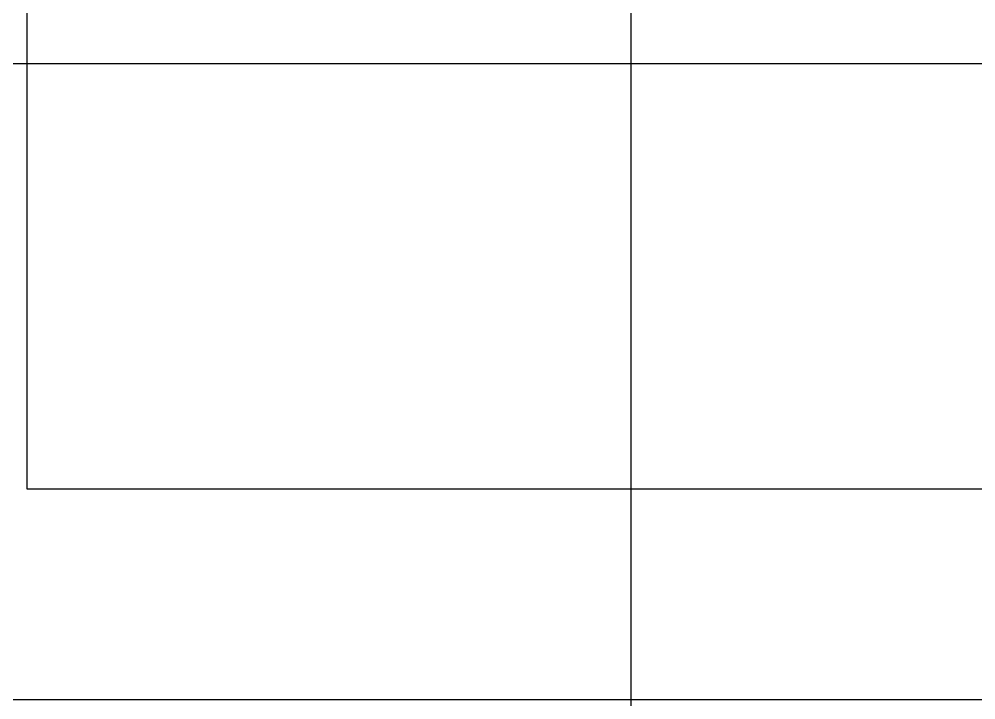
# Model space of a CAD drawing. Header units: millimetres. Extents: x -1 to 12300, y -1929 to 2470.
# Drawn here: x 7026 to 7354.8, y -1545.9 to -1311.8 of the extents above; entities that cross this region are included whole.
import ezdxf

# ---------------------------------------------------------------- set-up
doc = ezdxf.new("R2010")
doc.units = ezdxf.units.MM
doc.layers.add('0autopista', color=200, linetype='Continuous')
doc.layers.add('_AUXILIAR', color=135, linetype='Continuous', plot=False)
doc.layers.add('viewport', color=241, linetype='Continuous', plot=False)

msp = doc.modelspace()

# ---------------------------------------------------------------- linework, layer by layer
at = {"layer": '0autopista'}
for p, q in [((6948.39, -1327), (7524.39, -1327)), ((7431.545, -1545.857), (6955.423, -1545.857))]:
    msp.add_line(p, q, dxfattribs=at)
at = {"layer": '_AUXILIAR'}
msp.add_xline((7236.39, -1156.362), (0, 1), dxfattribs=at)
msp.add_xline((7236.39, -1156.362), (0, 1), dxfattribs=at)
at = {"layer": 'viewport'}
msp.add_lwpolyline([(7441.12, -1473.247), (7441.12, -295.747), (7028.62, -295.747), (7028.62, -1473.247)], close=True, dxfattribs=at)

doc.saveas('drawing.dxf')
